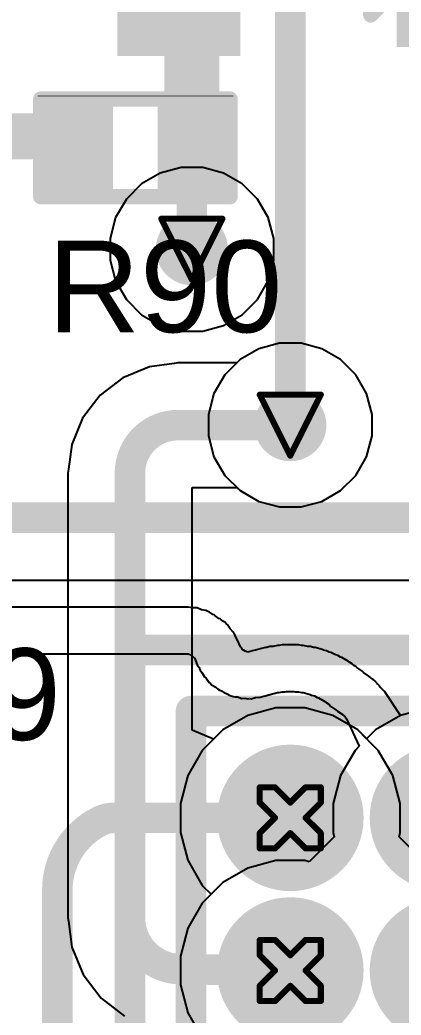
# Model space of a CAD drawing. Header units: inches. Extents: x 0 to 35.2, y -0.7 to 15.9.
# Drawn here: x 2.1834 to 2.3082, y 0.1866 to 0.5126 of the extents above; entities that cross this region are included whole.
import ezdxf

# ---------------------------------------------------------------- set-up
doc = ezdxf.new("R2010")
doc.units = ezdxf.units.IN
doc.header["$MEASUREMENT"] = 0
for name, color, linetype in [('Bottom Layer', 5, 'Continuous'), ('Bottom Solder', 6, 'Continuous'), ('Dimensions', 6, 'Continuous'), ('Drill Drawing', 1, 'Continuous'), ('GND1', 16, 'Continuous'), ('GND2', 76, 'Continuous'), ('Multi-Layer', 9, 'Continuous'), ('Pad Holes', 156, 'Continuous'), ('Top Layer', 1, 'Continuous'), ('Top Overlay', 2, 'Continuous'), ('Top Paste', 8, 'Continuous'), ('Top Solder', 216, 'Continuous'), ('Via Holes', 16, 'Continuous')]:
    doc.layers.add(name, color=color, linetype=linetype)
doc.styles.add('Arial', font='', dxfattribs={"height": 0.2})
doc.styles.get('Arial').set_extended_font_data('Arial')

# ---------------------------------------------------------------- blocks, each defined once
blk = doc.blocks.new('SFMC_104_X1_XX_D___570_1')
at = {"layer": 'Bottom Layer'}
h = blk.add_hatch(color=5, dxfattribs=at)
edge = h.paths.add_edge_path()
edge.add_arc((0.025, 0.025), 0.021, 0, 360)
h = blk.add_hatch(color=5, dxfattribs=at)
edge = h.paths.add_edge_path()
edge.add_arc((0.075, 0.025), 0.021, 0, 360)
h = blk.add_hatch(color=5, dxfattribs=at)
edge = h.paths.add_edge_path()
edge.add_arc((0.025, -0.025), 0.021, 0, 360)
h = blk.add_hatch(color=5, dxfattribs=at)
edge = h.paths.add_edge_path()
edge.add_arc((0.075, -0.025), 0.021, 0, 360)
at = {"layer": 'Bottom Solder'}
h = blk.add_hatch(color=6, dxfattribs=at)
edge = h.paths.add_edge_path()
edge.add_arc((0.025, 0.025), 0.024, 0, 360)
h = blk.add_hatch(color=6, dxfattribs=at)
edge = h.paths.add_edge_path()
edge.add_arc((0.075, 0.025), 0.024, 0, 360)
h = blk.add_hatch(color=6, dxfattribs=at)
edge = h.paths.add_edge_path()
edge.add_arc((0.025, -0.025), 0.024, 0, 360)
h = blk.add_hatch(color=6, dxfattribs=at)
edge = h.paths.add_edge_path()
edge.add_arc((0.075, -0.025), 0.024, 0, 360)
at = {"layer": 'GND1'}
h = blk.add_hatch(color=16, dxfattribs=at)
edge = h.paths.add_edge_path()
edge.add_arc((0.025, 0.025), 0.021, 0, 360)
h = blk.add_hatch(color=16, dxfattribs=at)
edge = h.paths.add_edge_path()
edge.add_arc((0.075, 0.025), 0.021, 0, 360)
h = blk.add_hatch(color=16, dxfattribs=at)
edge = h.paths.add_edge_path()
edge.add_arc((0.025, -0.025), 0.021, 0, 360)
h = blk.add_hatch(color=16, dxfattribs=at)
edge = h.paths.add_edge_path()
edge.add_arc((0.075, -0.025), 0.021, 0, 360)
at = {"layer": 'GND2'}
h = blk.add_hatch(color=76, dxfattribs=at)
edge = h.paths.add_edge_path()
edge.add_arc((0.025, 0.025), 0.021, 0, 360)
h = blk.add_hatch(color=76, dxfattribs=at)
edge = h.paths.add_edge_path()
edge.add_arc((0.075, 0.025), 0.021, 0, 360)
h = blk.add_hatch(color=76, dxfattribs=at)
edge = h.paths.add_edge_path()
edge.add_arc((0.025, -0.025), 0.021, 0, 360)
h = blk.add_hatch(color=76, dxfattribs=at)
edge = h.paths.add_edge_path()
edge.add_arc((0.075, -0.025), 0.021, 0, 360)
at = {"layer": 'Multi-Layer'}
h = blk.add_hatch(color=9, dxfattribs=at)
edge = h.paths.add_edge_path()
edge.add_arc((0.025, 0.025), 0.021, 0, 360)
h = blk.add_hatch(color=9, dxfattribs=at)
edge = h.paths.add_edge_path()
edge.add_arc((0.075, 0.025), 0.021, 0, 360)
h = blk.add_hatch(color=9, dxfattribs=at)
edge = h.paths.add_edge_path()
edge.add_arc((0.025, -0.025), 0.021, 0, 360)
h = blk.add_hatch(color=9, dxfattribs=at)
edge = h.paths.add_edge_path()
edge.add_arc((0.075, -0.025), 0.021, 0, 360)
at = {"layer": 'Pad Holes'}
h = blk.add_hatch(color=7, dxfattribs=at)
edge = h.paths.add_edge_path()
edge.add_arc((0.025, 0.025), 0.014, 0, 360)
h = blk.add_hatch(color=7, dxfattribs=at)
edge = h.paths.add_edge_path()
edge.add_arc((0.075, 0.025), 0.014, 0, 360)
h = blk.add_hatch(color=7, dxfattribs=at)
edge = h.paths.add_edge_path()
edge.add_arc((0.025, -0.025), 0.014, 0, 360)
h = blk.add_hatch(color=7, dxfattribs=at)
edge = h.paths.add_edge_path()
edge.add_arc((0.075, -0.025), 0.014, 0, 360)
at = {"layer": 'Top Layer'}
h = blk.add_hatch(color=1, dxfattribs=at)
edge = h.paths.add_edge_path()
edge.add_arc((0.025, 0.025), 0.021, 0, 360)
h = blk.add_hatch(color=1, dxfattribs=at)
edge = h.paths.add_edge_path()
edge.add_arc((0.075, 0.025), 0.021, 0, 360)
h = blk.add_hatch(color=1, dxfattribs=at)
edge = h.paths.add_edge_path()
edge.add_arc((0.025, -0.025), 0.021, 0, 360)
h = blk.add_hatch(color=1, dxfattribs=at)
edge = h.paths.add_edge_path()
edge.add_arc((0.075, -0.025), 0.021, 0, 360)
at = {"layer": 'Top Solder'}
h = blk.add_hatch(color=216, dxfattribs=at)
edge = h.paths.add_edge_path()
edge.add_arc((0.025, 0.025), 0.024, 0, 360)
h = blk.add_hatch(color=216, dxfattribs=at)
edge = h.paths.add_edge_path()
edge.add_arc((0.075, 0.025), 0.024, 0, 360)
h = blk.add_hatch(color=216, dxfattribs=at)
edge = h.paths.add_edge_path()
edge.add_arc((0.025, -0.025), 0.024, 0, 360)
h = blk.add_hatch(color=216, dxfattribs=at)
edge = h.paths.add_edge_path()
edge.add_arc((0.075, -0.025), 0.024, 0, 360)
at = {"layer": 'Dimensions'}
for points in [[(0.1075, 0.06, 0.01, 0.01, 0), (0.1075, -0.06, 0.01, 0.01, 0)], [(0.1075, -0.06, 0.01, 0.01, 0), (-0.1075, -0.06, 0.01, 0.01, 0)]]:
    blk.add_lwpolyline(points, format="xyseb", dxfattribs=at)
blk.add_lwpolyline([(0.105, -0.06, 0.005, 0.005, 1), (0.11, -0.06, 0.005, 0.005, 1)], format="xyseb", close=True, dxfattribs=at)
blk.add_lwpolyline([(0.105, -0.06, 0.005, 0.005, 1), (0.11, -0.06, 0.005, 0.005, 1)], format="xyseb", close=True, dxfattribs=at)
at = {"layer": 'Top Overlay'}
for points in [[(0.1275, 0.08, 0.01, 0.01, 0), (0.1275, -0.08, 0.01, 0.01, 0)], [(0.1275, -0.08, 0.01, 0.01, 0), (-0.1275, -0.08, 0.01, 0.01, 0)]]:
    blk.add_lwpolyline(points, format="xyseb", dxfattribs=at)
blk.add_lwpolyline([(0.125, -0.08, 0.005, 0.005, 1), (0.13, -0.08, 0.005, 0.005, 1)], format="xyseb", close=True, dxfattribs=at)
blk.add_lwpolyline([(0.125, -0.08, 0.005, 0.005, 1), (0.13, -0.08, 0.005, 0.005, 1)], format="xyseb", close=True, dxfattribs=at)
blk = doc.blocks.new('R___0402_35')
at = {"layer": 'Top Layer'}
for points in [[(-0.0275, -0.0125), (-0.0275, 0.0125), (-0.0095, 0.0125), (-0.0095, -0.0125)], [(0.0095, -0.0125), (0.0095, 0.0125), (0.0275, 0.0125), (0.0275, -0.0125)]]:
    blk.add_hatch(color=1, dxfattribs=at).paths.add_polyline_path(points)
at = {"layer": 'Top Paste'}
for points in [[(-0.0275, -0.0125), (-0.0275, 0.0125), (-0.0095, 0.0125), (-0.0095, -0.0125)], [(0.0095, -0.0125), (0.0095, 0.0125), (0.0275, 0.0125), (0.0275, -0.0125)]]:
    blk.add_hatch(color=8, dxfattribs=at).paths.add_polyline_path(points)
at = {"layer": 'Top Solder'}
for points in [[(-0.02967, -0.01467), (-0.02967, 0.01467), (-0.00733, 0.01467), (-0.00733, -0.01467)], [(0.00733, -0.01467), (0.00733, 0.01467), (0.02967, 0.01467), (0.02967, -0.01467)]]:
    blk.add_hatch(color=216, dxfattribs=at).paths.add_polyline_path(points)
at = {"layer": 'Top Overlay'}
for points in [[(0.031, 0.016, 0.005, 0.005, 0), (-0.031, 0.016, 0.005, 0.005, 0)], [(-0.031, 0.016, 0.005, 0.005, 0), (-0.031, -0.016, 0.005, 0.005, 0)], [(0.031, 0.016, 0.005, 0.005, 0), (0.031, -0.016, 0.005, 0.005, 0)], [(0.031, -0.016, 0.005, 0.005, 0), (-0.031, -0.016, 0.005, 0.005, 0)], [(0.032, -0.017, 0.000127, 0.000127, 0), (-0.032, -0.017, 0.000127, 0.000127, 0)]]:
    blk.add_lwpolyline(points, format="xyseb", dxfattribs=at)
for points in [[(-0.03225, 0.016, 0.0025, 0.0025, 1), (-0.02975, 0.016, 0.0025, 0.0025, 1)], [(-0.03225, 0.016, 0.0025, 0.0025, 1), (-0.02975, 0.016, 0.0025, 0.0025, 1)], [(0.02975, 0.016, 0.0025, 0.0025, 1), (0.03225, 0.016, 0.0025, 0.0025, 1)], [(0.02975, 0.016, 0.0025, 0.0025, 1), (0.03225, 0.016, 0.0025, 0.0025, 1)], [(-0.03225, -0.016, 0.0025, 0.0025, 1), (-0.02975, -0.016, 0.0025, 0.0025, 1)], [(-0.03225, -0.016, 0.0025, 0.0025, 1), (-0.02975, -0.016, 0.0025, 0.0025, 1)], [(0.02975, -0.016, 0.0025, 0.0025, 1), (0.03225, -0.016, 0.0025, 0.0025, 1)], [(0.02975, -0.016, 0.0025, 0.0025, 1), (0.03225, -0.016, 0.0025, 0.0025, 1)], [(-0.03203, -0.017, 0.0000635, 0.0000635, 1), (-0.03197, -0.017, 0.0000635, 0.0000635, 1)], [(0.03197, -0.017, 0.0000635, 0.0000635, 1), (0.03203, -0.017, 0.0000635, 0.0000635, 1)]]:
    blk.add_lwpolyline(points, format="xyseb", close=True, dxfattribs=at)
blk = doc.blocks.new('SOT_23_105')
at = {"layer": 'Top Solder'}
blk.add_hatch(color=216, dxfattribs=at).paths.add_polyline_path([(-0.05754, -0.01726), (-0.01726, -0.01726), (-0.01726, -0.06148), (-0.05754, -0.06148)])
at = {"layer": 'Top Overlay'}
for points in [[(-0.066, -0.051, 0.005, 0.005, 0), (-0.066, -0.041, 0.005, 0.005, 0)], [(-0.066, -0.051, 0.005, 0.005, 0), (-0.061, -0.046, 0.005, 0.005, 0)]]:
    blk.add_lwpolyline(points, format="xyseb", dxfattribs=at)
blk.add_lwpolyline([(-0.06725, -0.051, 0.0025, 0.0025, 1), (-0.06475, -0.051, 0.0025, 0.0025, 1)], format="xyseb", close=True, dxfattribs=at)
blk.add_lwpolyline([(-0.06725, -0.051, 0.0025, 0.0025, 1), (-0.06475, -0.051, 0.0025, 0.0025, 1)], format="xyseb", close=True, dxfattribs=at)
blk = doc.blocks.new('SOT_23_106')
at = {"layer": 'Top Layer'}
blk.add_hatch(color=1, dxfattribs=at).paths.add_polyline_path([(0.02126, -0.02126), (0.05354, -0.02126), (0.05354, -0.05748), (0.02126, -0.05748)])
at = {"layer": 'Top Paste'}
blk.add_hatch(color=8, dxfattribs=at).paths.add_polyline_path([(0.02126, -0.02126), (0.05354, -0.02126), (0.05354, -0.05748), (0.02126, -0.05748)])
at = {"layer": 'Top Solder'}
blk.add_hatch(color=216, dxfattribs=at).paths.add_polyline_path([(0.01726, -0.01726), (0.05754, -0.01726), (0.05754, -0.06148), (0.01726, -0.06148)])

msp = doc.modelspace()

# ---------------------------------------------------------------- hatches: boundary and pattern name
at = {"layer": 'Bottom Layer'}
h = msp.add_hatch(color=5, dxfattribs=at)
edge = h.paths.add_edge_path()
edge.add_arc((2.23975, 0.4375), 0.01181, 0, 360)
h = msp.add_hatch(color=5, dxfattribs=at)
edge = h.paths.add_edge_path()
edge.add_arc((2.27197, 0.37988), 0.01181, 0, 360)
at = {"layer": 'GND1'}
h = msp.add_hatch(color=16, dxfattribs=at)
edge = h.paths.add_edge_path()
edge.add_arc((2.23975, 0.4375), 0.01181, 0, 360)
h = msp.add_hatch(color=16, dxfattribs=at)
edge = h.paths.add_edge_path()
edge.add_arc((2.27197, 0.37988), 0.01181, 0, 360)
at = {"layer": 'GND2'}
h = msp.add_hatch(color=76, dxfattribs=at)
edge = h.paths.add_edge_path()
edge.add_arc((2.23975, 0.4375), 0.01181, 0, 360)
h = msp.add_hatch(color=76, dxfattribs=at)
edge = h.paths.add_edge_path()
edge.add_arc((2.27197, 0.37988), 0.01181, 0, 360)
at = {"layer": 'Top Layer'}
msp.add_hatch(color=1, dxfattribs=at).paths.add_polyline_path([(2.23075, 0.45821), (2.24875, 0.45821), (2.24875, 0.52287), (2.23075, 0.52287)])
h = msp.add_hatch(color=1, dxfattribs=at)
edge = h.paths.add_edge_path()
edge.add_arc((2.23975, 0.4375), 0.01181, 0, 360)
h = msp.add_hatch(color=1, dxfattribs=at)
edge = h.paths.add_edge_path()
edge.add_arc((2.27197, 0.37988), 0.01181, 0, 360)
at = {"layer": 'Via Holes'}
h = msp.add_hatch(color=7, dxfattribs=at)
edge = h.paths.add_edge_path()
edge.add_arc((2.23975, 0.4375), 0.00591, 0, 360)
h = msp.add_hatch(color=7, dxfattribs=at)
edge = h.paths.add_edge_path()
edge.add_arc((2.27197, 0.37988), 0.00591, 0, 360)

# ---------------------------------------------------------------- linework, layer by layer
at = {"layer": 'Bottom Layer'}
for p, q in [((2.23622, 0.46431), (2.2294, 0.46248)), ((2.24328, 0.46431), (2.23622, 0.46431)), ((2.2501, 0.46248), (2.24328, 0.46431)), ((2.2294, 0.46248), (2.22328, 0.45895)), ((2.25621, 0.45895), (2.2501, 0.46248)), ((2.22328, 0.45895), (2.21829, 0.45396)), ((2.2612, 0.45396), (2.25621, 0.45895)), ((2.21829, 0.45396), (2.21476, 0.44785)), ((2.26473, 0.44785), (2.2612, 0.45396)), ((2.21476, 0.44785), (2.21294, 0.44103)), ((2.26656, 0.44103), (2.26473, 0.44785)), ((2.21294, 0.44103), (2.21294, 0.43397)), ((2.26656, 0.43397), (2.26656, 0.44103)), ((2.21294, 0.43397), (2.21476, 0.42715)), ((2.26473, 0.42715), (2.26656, 0.43397)), ((2.21476, 0.42715), (2.21829, 0.42103)), ((2.2612, 0.42103), (2.26473, 0.42715)), ((2.21829, 0.42103), (2.22328, 0.41604)), ((2.25621, 0.41604), (2.2612, 0.42103)), ((2.22328, 0.41604), (2.2294, 0.41251)), ((2.2501, 0.41251), (2.25621, 0.41604)), ((2.2294, 0.41251), (2.23622, 0.41069)), ((2.24328, 0.41069), (2.2501, 0.41251)), ((2.23622, 0.41069), (2.24328, 0.41069)), ((2.26162, 0.40487), (2.25551, 0.40134)), ((2.26844, 0.40669), (2.26162, 0.40487)), ((2.2755, 0.40669), (2.26844, 0.40669)), ((2.28232, 0.40487), (2.2755, 0.40669)), ((2.28843, 0.40134), (2.28232, 0.40487)), ((2.25551, 0.40134), (2.25444, 0.40027)), ((2.29342, 0.39634), (2.28843, 0.40134)), ((2.22583, 0.39896), (2.21715, 0.39537)), ((2.2339, 0.40003), (2.22583, 0.39896)), ((2.23515, 0.40027), (2.2339, 0.40003)), ((2.25444, 0.40027), (2.23515, 0.40027)), ((2.21715, 0.39537), (2.2097, 0.38965)), ((2.29695, 0.39023), (2.29342, 0.39634)), ((2.2097, 0.38965), (2.20398, 0.3822)), ((2.29878, 0.38341), (2.29695, 0.39023)), ((2.20398, 0.3822), (2.20039, 0.37352)), ((2.29878, 0.37635), (2.29878, 0.38341)), ((2.29695, 0.36953), (2.29878, 0.37635)), ((2.20039, 0.37352), (2.19932, 0.36545)), ((2.29342, 0.36342), (2.29695, 0.36953)), ((2.19932, 0.36545), (2.19908, 0.3642)), ((2.19908, 0.3642), (2.19908, 0.21847)), ((2.28843, 0.35843), (2.29342, 0.36342)), ((2.23986, 0.27992), (2.23986, 0.35949)), ((2.23986, 0.35949), (2.25444, 0.35949)), ((2.25444, 0.35949), (2.25551, 0.35843)), ((2.25551, 0.35843), (2.26162, 0.3549)), ((2.28232, 0.3549), (2.28843, 0.35843)), ((2.26162, 0.3549), (2.26844, 0.35307)), ((2.26844, 0.35307), (2.2755, 0.35307)), ((2.2755, 0.35307), (2.28232, 0.3549)), ((2.26723, 0.28722), (2.25807, 0.28477)), ((2.27671, 0.28722), (2.26723, 0.28722)), ((2.28586, 0.28477), (2.27671, 0.28722)), ((2.31723, 0.28722), (2.30807, 0.28477)), ((2.25807, 0.28477), (2.24986, 0.28003)), ((2.29407, 0.28003), (2.28586, 0.28477)), ((2.30807, 0.28477), (2.29986, 0.28003)), ((2.24686, 0.27702), (2.23986, 0.27992)), ((2.24986, 0.28003), (2.24686, 0.27702)), ((2.29697, 0.27713), (2.29407, 0.28003)), ((2.29986, 0.28003), (2.29697, 0.27713)), ((2.19908, 0.21847), (2.1993, 0.21738)), ((2.1993, 0.21738), (2.20042, 0.20886)), ((2.20042, 0.20886), (2.20413, 0.1999)), ((2.20413, 0.1999), (2.21003, 0.1922)), ((2.21003, 0.1922), (2.21773, 0.1863))]:
    msp.add_line(p, q, dxfattribs=at)
for points in [[(2.21947, 0.3642, 0.01, 0.01, -0.414214), (2.23515, 0.37988, 0.01, 0.01, 0)], [(2.23515, 0.37988, 0.01, 0.01, 0), (2.27197, 0.37988, 0.01, 0.01, 0)], [(2.21947, 0.21847, 0.01, 0.01, 0), (2.21947, 0.3642, 0.01, 0.01, 0)], [(2.23592, 0.20164, 0.01, 0.01, -0.40752), (2.21947, 0.21847, 0.01, 0.01, 0)], [(2.23592, 0.20164, 0.01, 0.01, 0), (2.23637, 0.20163, 0.01, 0.01, 0)], [(2.23637, 0.20163, 0.01, 0.01, 0), (2.27195, 0.20122, 0.01, 0.01, 0)], [(2.27196, 0.20122, 0.01, 0.01, -0.000363), (2.27195, 0.20122, 0.01, 0.01, 0)], [(2.27196, 0.20122, 0.01, 0.01, 0), (2.27197, 0.20122, 0.01, 0.01, 0)]]:
    msp.add_lwpolyline(points, format="xyseb", dxfattribs=at)
for points in [[(2.23265, 0.37988, 0.005, 0.005, 1), (2.23765, 0.37988, 0.005, 0.005, 1)], [(2.23265, 0.37988, 0.005, 0.005, 1), (2.23765, 0.37988, 0.005, 0.005, 1)], [(2.26947, 0.37988, 0.005, 0.005, 1), (2.27447, 0.37988, 0.005, 0.005, 1)], [(2.21697, 0.3642, 0.005, 0.005, 1), (2.22197, 0.3642, 0.005, 0.005, 1)], [(2.21697, 0.3642, 0.005, 0.005, 1), (2.22197, 0.3642, 0.005, 0.005, 1)], [(2.21697, 0.21847, 0.005, 0.005, 1), (2.22197, 0.21847, 0.005, 0.005, 1)], [(2.21697, 0.21847, 0.005, 0.005, 1), (2.22197, 0.21847, 0.005, 0.005, 1)], [(2.23342, 0.20164, 0.005, 0.005, 1), (2.23842, 0.20164, 0.005, 0.005, 1)], [(2.23342, 0.20164, 0.005, 0.005, 1), (2.23842, 0.20164, 0.005, 0.005, 1)], [(2.23387, 0.20163, 0.005, 0.005, 1), (2.23887, 0.20163, 0.005, 0.005, 1)], [(2.23387, 0.20163, 0.005, 0.005, 1), (2.23887, 0.20163, 0.005, 0.005, 1)], [(2.26945, 0.20122, 0.005, 0.005, 1), (2.27445, 0.20122, 0.005, 0.005, 1)], [(2.26945, 0.20122, 0.005, 0.005, 1), (2.27445, 0.20122, 0.005, 0.005, 1)], [(2.26946, 0.20122, 0.005, 0.005, 1), (2.27446, 0.20122, 0.005, 0.005, 1)], [(2.26946, 0.20122, 0.005, 0.005, 1), (2.27446, 0.20122, 0.005, 0.005, 1)], [(2.26947, 0.20122, 0.005, 0.005, 1), (2.27447, 0.20122, 0.005, 0.005, 1)]]:
    msp.add_lwpolyline(points, format="xyseb", close=True, dxfattribs=at)
at = {"layer": 'Drill Drawing'}
for points in [[(2.22975, 0.4475, 0.002, 0.002, 0), (2.24975, 0.4475, 0.002, 0.002, 0)], [(2.22975, 0.4475, 0.002, 0.002, 0), (2.23975, 0.4275, 0.002, 0.002, 0)], [(2.23975, 0.4275, 0.002, 0.002, 0), (2.24975, 0.4475, 0.002, 0.002, 0)], [(2.26197, 0.38988, 0.002, 0.002, 0), (2.28197, 0.38988, 0.002, 0.002, 0)], [(2.26197, 0.38988, 0.002, 0.002, 0), (2.27197, 0.36988, 0.002, 0.002, 0)], [(2.27197, 0.36988, 0.002, 0.002, 0), (2.28197, 0.38988, 0.002, 0.002, 0)], [(2.26197, 0.25622, 0.002, 0.002, 0), (2.26197, 0.26122, 0.002, 0.002, 0)], [(2.26197, 0.26122, 0.002, 0.002, 0), (2.26697, 0.26122, 0.002, 0.002, 0)], [(2.26697, 0.26122, 0.002, 0.002, 0), (2.27197, 0.25622, 0.002, 0.002, 0)], [(2.27197, 0.25622, 0.002, 0.002, 0), (2.27697, 0.26122, 0.002, 0.002, 0)], [(2.27697, 0.26122, 0.002, 0.002, 0), (2.28197, 0.26122, 0.002, 0.002, 0)], [(2.28197, 0.25622, 0.002, 0.002, 0), (2.28197, 0.26122, 0.002, 0.002, 0)], [(2.26197, 0.25622, 0.002, 0.002, 0), (2.26697, 0.25122, 0.002, 0.002, 0)], [(2.27697, 0.25122, 0.002, 0.002, 0), (2.28197, 0.25622, 0.002, 0.002, 0)], [(2.26197, 0.24622, 0.002, 0.002, 0), (2.26697, 0.25122, 0.002, 0.002, 0)], [(2.27697, 0.25122, 0.002, 0.002, 0), (2.28197, 0.24622, 0.002, 0.002, 0)], [(2.26197, 0.24122, 0.002, 0.002, 0), (2.26197, 0.24622, 0.002, 0.002, 0)], [(2.26697, 0.24122, 0.002, 0.002, 0), (2.27197, 0.24622, 0.002, 0.002, 0)], [(2.27197, 0.24622, 0.002, 0.002, 0), (2.27697, 0.24122, 0.002, 0.002, 0)], [(2.28197, 0.24122, 0.002, 0.002, 0), (2.28197, 0.24622, 0.002, 0.002, 0)], [(2.26197, 0.24122, 0.002, 0.002, 0), (2.26697, 0.24122, 0.002, 0.002, 0)], [(2.27697, 0.24122, 0.002, 0.002, 0), (2.28197, 0.24122, 0.002, 0.002, 0)], [(2.26197, 0.20622, 0.002, 0.002, 0), (2.26197, 0.21122, 0.002, 0.002, 0)], [(2.26197, 0.21122, 0.002, 0.002, 0), (2.26697, 0.21122, 0.002, 0.002, 0)], [(2.26697, 0.21122, 0.002, 0.002, 0), (2.27197, 0.20622, 0.002, 0.002, 0)], [(2.27197, 0.20622, 0.002, 0.002, 0), (2.27697, 0.21122, 0.002, 0.002, 0)], [(2.27697, 0.21122, 0.002, 0.002, 0), (2.28197, 0.21122, 0.002, 0.002, 0)], [(2.28197, 0.20622, 0.002, 0.002, 0), (2.28197, 0.21122, 0.002, 0.002, 0)], [(2.26197, 0.20622, 0.002, 0.002, 0), (2.26697, 0.20122, 0.002, 0.002, 0)], [(2.27697, 0.20122, 0.002, 0.002, 0), (2.28197, 0.20622, 0.002, 0.002, 0)], [(2.26197, 0.19622, 0.002, 0.002, 0), (2.26697, 0.20122, 0.002, 0.002, 0)], [(2.27697, 0.20122, 0.002, 0.002, 0), (2.28197, 0.19622, 0.002, 0.002, 0)], [(2.26197, 0.19122, 0.002, 0.002, 0), (2.26197, 0.19622, 0.002, 0.002, 0)], [(2.26697, 0.19122, 0.002, 0.002, 0), (2.27197, 0.19622, 0.002, 0.002, 0)], [(2.27197, 0.19622, 0.002, 0.002, 0), (2.27697, 0.19122, 0.002, 0.002, 0)], [(2.28197, 0.19122, 0.002, 0.002, 0), (2.28197, 0.19622, 0.002, 0.002, 0)], [(2.26197, 0.19122, 0.002, 0.002, 0), (2.26697, 0.19122, 0.002, 0.002, 0)], [(2.27697, 0.19122, 0.002, 0.002, 0), (2.28197, 0.19122, 0.002, 0.002, 0)]]:
    msp.add_lwpolyline(points, format="xyseb", dxfattribs=at)
for points in [[(2.22925, 0.4475, 0.001, 0.001, 1), (2.23025, 0.4475, 0.001, 0.001, 1)], [(2.22925, 0.4475, 0.001, 0.001, 1), (2.23025, 0.4475, 0.001, 0.001, 1)], [(2.24925, 0.4475, 0.001, 0.001, 1), (2.25025, 0.4475, 0.001, 0.001, 1)], [(2.24925, 0.4475, 0.001, 0.001, 1), (2.25025, 0.4475, 0.001, 0.001, 1)], [(2.23925, 0.4275, 0.001, 0.001, 1), (2.24025, 0.4275, 0.001, 0.001, 1)], [(2.23925, 0.4275, 0.001, 0.001, 1), (2.24025, 0.4275, 0.001, 0.001, 1)], [(2.26147, 0.38988, 0.001, 0.001, 1), (2.26247, 0.38988, 0.001, 0.001, 1)], [(2.26147, 0.38988, 0.001, 0.001, 1), (2.26247, 0.38988, 0.001, 0.001, 1)], [(2.28147, 0.38988, 0.001, 0.001, 1), (2.28247, 0.38988, 0.001, 0.001, 1)], [(2.28147, 0.38988, 0.001, 0.001, 1), (2.28247, 0.38988, 0.001, 0.001, 1)], [(2.27147, 0.36988, 0.001, 0.001, 1), (2.27247, 0.36988, 0.001, 0.001, 1)], [(2.27147, 0.36988, 0.001, 0.001, 1), (2.27247, 0.36988, 0.001, 0.001, 1)], [(2.26147, 0.26122, 0.001, 0.001, 1), (2.26247, 0.26122, 0.001, 0.001, 1)], [(2.26147, 0.26122, 0.001, 0.001, 1), (2.26247, 0.26122, 0.001, 0.001, 1)], [(2.26647, 0.26122, 0.001, 0.001, 1), (2.26747, 0.26122, 0.001, 0.001, 1)], [(2.26647, 0.26122, 0.001, 0.001, 1), (2.26747, 0.26122, 0.001, 0.001, 1)], [(2.27647, 0.26122, 0.001, 0.001, 1), (2.27747, 0.26122, 0.001, 0.001, 1)], [(2.27647, 0.26122, 0.001, 0.001, 1), (2.27747, 0.26122, 0.001, 0.001, 1)], [(2.28147, 0.26122, 0.001, 0.001, 1), (2.28247, 0.26122, 0.001, 0.001, 1)], [(2.28147, 0.26122, 0.001, 0.001, 1), (2.28247, 0.26122, 0.001, 0.001, 1)], [(2.26147, 0.25622, 0.001, 0.001, 1), (2.26247, 0.25622, 0.001, 0.001, 1)], [(2.26147, 0.25622, 0.001, 0.001, 1), (2.26247, 0.25622, 0.001, 0.001, 1)], [(2.27147, 0.25622, 0.001, 0.001, 1), (2.27247, 0.25622, 0.001, 0.001, 1)], [(2.27147, 0.25622, 0.001, 0.001, 1), (2.27247, 0.25622, 0.001, 0.001, 1)], [(2.28147, 0.25622, 0.001, 0.001, 1), (2.28247, 0.25622, 0.001, 0.001, 1)], [(2.28147, 0.25622, 0.001, 0.001, 1), (2.28247, 0.25622, 0.001, 0.001, 1)], [(2.26647, 0.25122, 0.001, 0.001, 1), (2.26747, 0.25122, 0.001, 0.001, 1)], [(2.26647, 0.25122, 0.001, 0.001, 1), (2.26747, 0.25122, 0.001, 0.001, 1)], [(2.27647, 0.25122, 0.001, 0.001, 1), (2.27747, 0.25122, 0.001, 0.001, 1)], [(2.27647, 0.25122, 0.001, 0.001, 1), (2.27747, 0.25122, 0.001, 0.001, 1)], [(2.26147, 0.24622, 0.001, 0.001, 1), (2.26247, 0.24622, 0.001, 0.001, 1)], [(2.26147, 0.24622, 0.001, 0.001, 1), (2.26247, 0.24622, 0.001, 0.001, 1)], [(2.27147, 0.24622, 0.001, 0.001, 1), (2.27247, 0.24622, 0.001, 0.001, 1)], [(2.27147, 0.24622, 0.001, 0.001, 1), (2.27247, 0.24622, 0.001, 0.001, 1)], [(2.28147, 0.24622, 0.001, 0.001, 1), (2.28247, 0.24622, 0.001, 0.001, 1)], [(2.28147, 0.24622, 0.001, 0.001, 1), (2.28247, 0.24622, 0.001, 0.001, 1)], [(2.26147, 0.24122, 0.001, 0.001, 1), (2.26247, 0.24122, 0.001, 0.001, 1)], [(2.26147, 0.24122, 0.001, 0.001, 1), (2.26247, 0.24122, 0.001, 0.001, 1)], [(2.26647, 0.24122, 0.001, 0.001, 1), (2.26747, 0.24122, 0.001, 0.001, 1)], [(2.26647, 0.24122, 0.001, 0.001, 1), (2.26747, 0.24122, 0.001, 0.001, 1)], [(2.27647, 0.24122, 0.001, 0.001, 1), (2.27747, 0.24122, 0.001, 0.001, 1)], [(2.27647, 0.24122, 0.001, 0.001, 1), (2.27747, 0.24122, 0.001, 0.001, 1)], [(2.28147, 0.24122, 0.001, 0.001, 1), (2.28247, 0.24122, 0.001, 0.001, 1)], [(2.28147, 0.24122, 0.001, 0.001, 1), (2.28247, 0.24122, 0.001, 0.001, 1)], [(2.26147, 0.21122, 0.001, 0.001, 1), (2.26247, 0.21122, 0.001, 0.001, 1)], [(2.26147, 0.21122, 0.001, 0.001, 1), (2.26247, 0.21122, 0.001, 0.001, 1)], [(2.26647, 0.21122, 0.001, 0.001, 1), (2.26747, 0.21122, 0.001, 0.001, 1)], [(2.26647, 0.21122, 0.001, 0.001, 1), (2.26747, 0.21122, 0.001, 0.001, 1)], [(2.27647, 0.21122, 0.001, 0.001, 1), (2.27747, 0.21122, 0.001, 0.001, 1)], [(2.27647, 0.21122, 0.001, 0.001, 1), (2.27747, 0.21122, 0.001, 0.001, 1)], [(2.28147, 0.21122, 0.001, 0.001, 1), (2.28247, 0.21122, 0.001, 0.001, 1)], [(2.28147, 0.21122, 0.001, 0.001, 1), (2.28247, 0.21122, 0.001, 0.001, 1)], [(2.26147, 0.20622, 0.001, 0.001, 1), (2.26247, 0.20622, 0.001, 0.001, 1)], [(2.26147, 0.20622, 0.001, 0.001, 1), (2.26247, 0.20622, 0.001, 0.001, 1)], [(2.27147, 0.20622, 0.001, 0.001, 1), (2.27247, 0.20622, 0.001, 0.001, 1)], [(2.27147, 0.20622, 0.001, 0.001, 1), (2.27247, 0.20622, 0.001, 0.001, 1)], [(2.28147, 0.20622, 0.001, 0.001, 1), (2.28247, 0.20622, 0.001, 0.001, 1)], [(2.28147, 0.20622, 0.001, 0.001, 1), (2.28247, 0.20622, 0.001, 0.001, 1)], [(2.26647, 0.20122, 0.001, 0.001, 1), (2.26747, 0.20122, 0.001, 0.001, 1)], [(2.26647, 0.20122, 0.001, 0.001, 1), (2.26747, 0.20122, 0.001, 0.001, 1)], [(2.27647, 0.20122, 0.001, 0.001, 1), (2.27747, 0.20122, 0.001, 0.001, 1)], [(2.27647, 0.20122, 0.001, 0.001, 1), (2.27747, 0.20122, 0.001, 0.001, 1)], [(2.26147, 0.19622, 0.001, 0.001, 1), (2.26247, 0.19622, 0.001, 0.001, 1)], [(2.26147, 0.19622, 0.001, 0.001, 1), (2.26247, 0.19622, 0.001, 0.001, 1)], [(2.27147, 0.19622, 0.001, 0.001, 1), (2.27247, 0.19622, 0.001, 0.001, 1)], [(2.27147, 0.19622, 0.001, 0.001, 1), (2.27247, 0.19622, 0.001, 0.001, 1)], [(2.28147, 0.19622, 0.001, 0.001, 1), (2.28247, 0.19622, 0.001, 0.001, 1)], [(2.28147, 0.19622, 0.001, 0.001, 1), (2.28247, 0.19622, 0.001, 0.001, 1)], [(2.26147, 0.19122, 0.001, 0.001, 1), (2.26247, 0.19122, 0.001, 0.001, 1)], [(2.26147, 0.19122, 0.001, 0.001, 1), (2.26247, 0.19122, 0.001, 0.001, 1)], [(2.26647, 0.19122, 0.001, 0.001, 1), (2.26747, 0.19122, 0.001, 0.001, 1)], [(2.26647, 0.19122, 0.001, 0.001, 1), (2.26747, 0.19122, 0.001, 0.001, 1)], [(2.27647, 0.19122, 0.001, 0.001, 1), (2.27747, 0.19122, 0.001, 0.001, 1)], [(2.27647, 0.19122, 0.001, 0.001, 1), (2.27747, 0.19122, 0.001, 0.001, 1)], [(2.28147, 0.19122, 0.001, 0.001, 1), (2.28247, 0.19122, 0.001, 0.001, 1)], [(2.28147, 0.19122, 0.001, 0.001, 1), (2.28247, 0.19122, 0.001, 0.001, 1)]]:
    msp.add_lwpolyline(points, format="xyseb", close=True, dxfattribs=at)
at = {"layer": 'GND1'}
for p, q in [((2.26162, 0.40487), (2.25551, 0.40134)), ((2.26844, 0.40669), (2.26162, 0.40487)), ((2.2755, 0.40669), (2.26844, 0.40669)), ((2.28232, 0.40487), (2.2755, 0.40669)), ((2.28843, 0.40134), (2.28232, 0.40487)), ((2.25551, 0.40134), (2.25051, 0.39634)), ((2.29342, 0.39634), (2.28843, 0.40134)), ((2.25051, 0.39634), (2.24698, 0.39023)), ((2.29695, 0.39023), (2.29342, 0.39634)), ((2.24698, 0.39023), (2.24516, 0.38341)), ((2.29878, 0.38341), (2.29695, 0.39023)), ((2.24516, 0.38341), (2.24516, 0.37635)), ((2.29878, 0.37635), (2.29878, 0.38341)), ((2.24516, 0.37635), (2.24698, 0.36953)), ((2.29695, 0.36953), (2.29878, 0.37635)), ((2.24698, 0.36953), (2.25051, 0.36342)), ((2.29342, 0.36342), (2.29695, 0.36953)), ((2.25051, 0.36342), (2.25551, 0.35843)), ((2.28843, 0.35843), (2.29342, 0.36342)), ((2.25551, 0.35843), (2.26162, 0.3549)), ((2.28232, 0.3549), (2.28843, 0.35843)), ((2.26162, 0.3549), (2.26844, 0.35307)), ((2.26844, 0.35307), (2.2755, 0.35307)), ((2.2755, 0.35307), (2.28232, 0.3549)), ((2.26723, 0.28722), (2.25807, 0.28477)), ((2.27671, 0.28722), (2.26723, 0.28722)), ((2.28586, 0.28477), (2.27671, 0.28722)), ((2.25807, 0.28477), (2.24986, 0.28003)), ((2.29407, 0.28003), (2.28586, 0.28477)), ((2.24986, 0.28003), (2.24316, 0.27332)), ((2.30078, 0.27332), (2.29407, 0.28003)), ((2.24316, 0.27332), (2.23842, 0.26512)), ((2.30552, 0.26512), (2.30078, 0.27332)), ((2.23842, 0.26512), (2.23597, 0.25596)), ((2.30797, 0.25596), (2.30552, 0.26512)), ((2.23597, 0.25596), (2.23597, 0.24648)), ((2.30797, 0.24648), (2.30797, 0.25596)), ((2.23597, 0.24648), (2.23842, 0.23732)), ((2.30757, 0.24498), (2.30797, 0.24648)), ((2.31573, 0.23682), (2.30757, 0.24498)), ((2.23842, 0.23732), (2.24316, 0.22912)), ((2.24316, 0.22912), (2.24606, 0.22622)), ((2.24606, 0.22622), (2.24316, 0.22332)), ((2.24316, 0.22332), (2.23842, 0.21512)), ((2.23842, 0.21512), (2.23597, 0.20596)), ((2.23597, 0.20596), (2.23597, 0.19648)), ((2.23597, 0.19648), (2.23842, 0.18732)), ((2.23842, 0.18732), (2.24316, 0.17912))]:
    msp.add_line(p, q, dxfattribs=at)
at = {"layer": 'GND2'}
for p, q in [((2.23622, 0.46431), (2.2294, 0.46248)), ((2.24328, 0.46431), (2.23622, 0.46431)), ((2.2501, 0.46248), (2.24328, 0.46431)), ((2.2294, 0.46248), (2.22328, 0.45895)), ((2.25621, 0.45895), (2.2501, 0.46248)), ((2.22328, 0.45895), (2.21829, 0.45396)), ((2.2612, 0.45396), (2.25621, 0.45895)), ((2.21829, 0.45396), (2.21476, 0.44785)), ((2.26473, 0.44785), (2.2612, 0.45396)), ((2.21476, 0.44785), (2.21294, 0.44103)), ((2.26656, 0.44103), (2.26473, 0.44785)), ((2.21294, 0.44103), (2.21294, 0.43397)), ((2.26656, 0.43397), (2.26656, 0.44103)), ((2.21294, 0.43397), (2.21476, 0.42715)), ((2.26473, 0.42715), (2.26656, 0.43397)), ((2.21476, 0.42715), (2.21829, 0.42103)), ((2.2612, 0.42103), (2.26473, 0.42715)), ((2.21829, 0.42103), (2.22328, 0.41604)), ((2.25621, 0.41604), (2.2612, 0.42103)), ((2.22328, 0.41604), (2.2294, 0.41251)), ((2.2501, 0.41251), (2.25621, 0.41604)), ((2.2294, 0.41251), (2.23622, 0.41069)), ((2.24328, 0.41069), (2.2501, 0.41251)), ((2.23622, 0.41069), (2.24328, 0.41069)), ((2.26162, 0.40487), (2.25551, 0.40134)), ((2.26844, 0.40669), (2.26162, 0.40487)), ((2.2755, 0.40669), (2.26844, 0.40669)), ((2.28232, 0.40487), (2.2755, 0.40669)), ((2.28843, 0.40134), (2.28232, 0.40487)), ((2.25551, 0.40134), (2.25051, 0.39634)), ((2.29342, 0.39634), (2.28843, 0.40134)), ((2.25051, 0.39634), (2.24698, 0.39023)), ((2.29695, 0.39023), (2.29342, 0.39634)), ((2.24698, 0.39023), (2.24516, 0.38341)), ((2.29878, 0.38341), (2.29695, 0.39023)), ((2.24516, 0.38341), (2.24516, 0.37635)), ((2.29878, 0.37635), (2.29878, 0.38341)), ((2.24516, 0.37635), (2.24698, 0.36953)), ((2.29695, 0.36953), (2.29878, 0.37635)), ((2.24698, 0.36953), (2.25051, 0.36342)), ((2.29342, 0.36342), (2.29695, 0.36953)), ((2.25051, 0.36342), (2.25551, 0.35843)), ((2.28843, 0.35843), (2.29342, 0.36342)), ((2.25551, 0.35843), (2.26162, 0.3549)), ((2.28232, 0.3549), (2.28843, 0.35843)), ((2.26162, 0.3549), (2.26844, 0.35307)), ((2.26844, 0.35307), (2.2755, 0.35307)), ((2.2755, 0.35307), (2.28232, 0.3549)), ((2.23851, 0.32029), (1.07744, 0.32029)), ((2.23999, 0.32), (2.23851, 0.32029)), ((2.2415, 0.32), (2.23999, 0.32)), ((2.24289, 0.31942), (2.2415, 0.32)), ((2.24436, 0.31913), (2.24289, 0.31942)), ((2.24449, 0.31905), (2.24436, 0.31913)), ((2.24553, 0.31862), (2.24449, 0.31905)), ((2.24666, 0.31786), (2.24553, 0.31862)), ((2.24701, 0.31772), (2.24666, 0.31786)), ((2.24713, 0.31763), (2.24701, 0.31772)), ((2.2474, 0.31736), (2.24713, 0.31763)), ((2.24861, 0.31656), (2.2474, 0.31736)), ((2.24896, 0.31641), (2.24861, 0.31656)), ((2.24909, 0.31633), (2.24896, 0.31641)), ((2.24936, 0.31606), (2.24909, 0.31633)), ((2.2497, 0.3159), (2.24936, 0.31606)), ((2.24986, 0.31572), (2.2497, 0.3159)), ((2.25049, 0.3153), (2.24986, 0.31572)), ((2.25128, 0.31451), (2.25049, 0.3153)), ((2.25141, 0.31442), (2.25128, 0.31451)), ((2.25128, 0.31451), (2.25128, 0.31451)), ((2.25224, 0.31317), (2.25141, 0.31442)), ((2.25331, 0.31211), (2.25224, 0.31317)), ((2.25345, 0.31176), (2.25331, 0.31211)), ((2.25371, 0.31148), (2.25345, 0.31176)), ((2.25409, 0.31041), (2.25371, 0.31148)), ((2.25371, 0.31148), (2.25371, 0.31148)), ((2.25472, 0.30946), (2.25409, 0.31041)), ((2.25564, 0.30726), (2.25472, 0.30946)), ((2.25564, 0.30725), (2.25564, 0.30726)), ((2.25601, 0.30677), (2.25564, 0.30725)), ((2.25616, 0.30646), (2.25601, 0.30677)), ((2.25624, 0.30639), (2.25616, 0.30646)), ((2.26385, 0.30704), (2.25958, 0.3059)), ((2.26434, 0.30707), (2.26385, 0.30704)), ((2.26531, 0.30733), (2.26434, 0.30707)), ((2.26633, 0.3074), (2.26531, 0.30733)), ((2.26681, 0.30753), (2.26633, 0.3074)), ((2.2673, 0.30756), (2.26681, 0.30753)), ((2.26778, 0.30766), (2.2673, 0.30756)), ((2.26828, 0.30766), (2.26778, 0.30766)), ((2.26927, 0.30786), (2.26828, 0.30766)), ((2.27028, 0.30786), (2.26927, 0.30786)), ((2.27077, 0.30795), (2.27028, 0.30786)), ((2.27317, 0.30795), (2.27077, 0.30795)), ((2.27366, 0.30786), (2.27317, 0.30795)), ((2.27466, 0.30786), (2.27366, 0.30786)), ((2.27566, 0.30766), (2.27466, 0.30786)), ((2.27615, 0.30766), (2.27566, 0.30766)), ((2.27664, 0.30756), (2.27615, 0.30766)), ((2.27713, 0.30753), (2.27664, 0.30756)), ((2.27761, 0.3074), (2.27713, 0.30753)), ((2.27862, 0.30733), (2.27761, 0.3074)), ((2.2796, 0.30707), (2.27862, 0.30733)), ((2.28009, 0.30704), (2.2796, 0.30707)), ((2.28241, 0.30642), (2.28009, 0.30704)), ((1.06106, 0.305), (2.237, 0.305)), ((2.237, 0.305), (2.23851, 0.305)), ((2.23851, 0.305), (2.23864, 0.30492)), ((2.23864, 0.30492), (2.23967, 0.30449)), ((2.23967, 0.30449), (2.24047, 0.30369)), ((2.24047, 0.30369), (2.24059, 0.30361)), ((2.24059, 0.30361), (2.24059, 0.30361)), ((2.24059, 0.30361), (2.24151, 0.3014)), ((2.25632, 0.30631), (2.25624, 0.30639)), ((2.25664, 0.30618), (2.25632, 0.30631)), ((2.25715, 0.30584), (2.25664, 0.30618)), ((2.25812, 0.30551), (2.25715, 0.30584)), ((2.25715, 0.30584), (2.25715, 0.30584)), ((2.25715, 0.30584), (2.25715, 0.30584)), ((2.25958, 0.3059), (2.25812, 0.30551)), ((2.25958, 0.3059), (2.25958, 0.3059)), ((2.28286, 0.3062), (2.28241, 0.30642)), ((2.28383, 0.30594), (2.28286, 0.3062)), ((2.28474, 0.30549), (2.28383, 0.30594)), ((2.28522, 0.30536), (2.28474, 0.30549)), ((2.28566, 0.30514), (2.28522, 0.30536)), ((2.28613, 0.30499), (2.28566, 0.30514)), ((2.28566, 0.30514), (2.28566, 0.30514)), ((2.28656, 0.30474), (2.28613, 0.30499)), ((2.28752, 0.30441), (2.28656, 0.30474)), ((2.28839, 0.30391), (2.28752, 0.30441)), ((2.28886, 0.30375), (2.28839, 0.30391)), ((2.29094, 0.30255), (2.28886, 0.30375)), ((2.24151, 0.3014), (2.24207, 0.30056)), ((2.24207, 0.30056), (2.24208, 0.3005)), ((2.24208, 0.3005), (2.24221, 0.30032)), ((2.24221, 0.30032), (2.24229, 0.30001)), ((2.24229, 0.30001), (2.2425, 0.29959)), ((2.29131, 0.30222), (2.29094, 0.30255)), ((2.29219, 0.30172), (2.29131, 0.30222)), ((2.29295, 0.30105), (2.29219, 0.30172)), ((2.29338, 0.3008), (2.29295, 0.30105)), ((2.29375, 0.30047), (2.29338, 0.3008)), ((2.29541, 0.29936), (2.29375, 0.30047)), ((2.29375, 0.30047), (2.29375, 0.30047)), ((2.29375, 0.30047), (2.29375, 0.30047)), ((2.2425, 0.29959), (2.24304, 0.29888)), ((2.24304, 0.29888), (2.2435, 0.29794)), ((2.2435, 0.29794), (2.24387, 0.29746)), ((2.24387, 0.29746), (2.24446, 0.29695)), ((2.24446, 0.29695), (2.2454, 0.29554)), ((2.2959, 0.29887), (2.29541, 0.29936)), ((2.29773, 0.29766), (2.2959, 0.29887)), ((2.29834, 0.29705), (2.29773, 0.29766)), ((2.29846, 0.29699), (2.29834, 0.29705)), ((2.29864, 0.29682), (2.29846, 0.29699)), ((2.29908, 0.29658), (2.29864, 0.29682)), ((2.2454, 0.29554), (2.24582, 0.29526)), ((2.24582, 0.29526), (2.24613, 0.29486)), ((2.24613, 0.29486), (2.2476, 0.29401)), ((2.2476, 0.29401), (2.24815, 0.29346)), ((2.24815, 0.29346), (2.24865, 0.29312)), ((2.29966, 0.2961), (2.29908, 0.29658)), ((2.30047, 0.29512), (2.29966, 0.2961)), ((2.30066, 0.29496), (2.30047, 0.29512)), ((2.3007, 0.29494), (2.30066, 0.29496)), ((2.30072, 0.29492), (2.3007, 0.29494)), ((2.30105, 0.29464), (2.30072, 0.29492)), ((2.3012, 0.29446), (2.30105, 0.29464)), ((2.30144, 0.29402), (2.3012, 0.29446)), ((2.30268, 0.29277), (2.30144, 0.29402)), ((2.24865, 0.29312), (2.24961, 0.29273)), ((2.24961, 0.29273), (2.25036, 0.29223)), ((2.25036, 0.29223), (2.25079, 0.29205)), ((2.25079, 0.29205), (2.2511, 0.29198)), ((2.2511, 0.29198), (2.2513, 0.29187)), ((2.2513, 0.29187), (2.25135, 0.29187)), ((2.25135, 0.29187), (2.25223, 0.29136)), ((2.25223, 0.29136), (2.25321, 0.29103)), ((2.25321, 0.29103), (2.25395, 0.29093)), ((2.25395, 0.29093), (2.25416, 0.29084)), ((2.25416, 0.29084), (2.25462, 0.29084)), ((2.25462, 0.29084), (2.2547, 0.29083)), ((2.2547, 0.29083), (2.25613, 0.29035)), ((2.25613, 0.29035), (2.25713, 0.29041)), ((2.25713, 0.29041), (2.25812, 0.29021)), ((2.25812, 0.29021), (2.25862, 0.29031)), ((2.25812, 0.29021), (2.25812, 0.29021)), ((2.25862, 0.29031), (2.25912, 0.29025)), ((2.25912, 0.29025), (2.26058, 0.29064)), ((2.26058, 0.29064), (2.26208, 0.29074)), ((2.26208, 0.29074), (2.2678, 0.29227)), ((2.2678, 0.29227), (2.2683, 0.2923)), ((2.2683, 0.2923), (2.26927, 0.29256)), ((2.26927, 0.29256), (2.27028, 0.29256)), ((2.27028, 0.29256), (2.27077, 0.29266)), ((2.27077, 0.29266), (2.27317, 0.29266)), ((2.27317, 0.29266), (2.27366, 0.29256)), ((2.27366, 0.29256), (2.27466, 0.29256)), ((2.27466, 0.29256), (2.27564, 0.2923)), ((2.27564, 0.2923), (2.27613, 0.29227)), ((2.27613, 0.29227), (2.27845, 0.29165)), ((2.27845, 0.29165), (2.2789, 0.29143)), ((2.2789, 0.29143), (2.27987, 0.29117)), ((2.27987, 0.29117), (2.28075, 0.29066)), ((2.28075, 0.29066), (2.28121, 0.2905)), ((2.28121, 0.2905), (2.2833, 0.2893)), ((2.3031, 0.29215), (2.30268, 0.29277)), ((2.30807, 0.28477), (2.3031, 0.29215)), ((2.2833, 0.2893), (2.28367, 0.28897)), ((2.28367, 0.28897), (2.28454, 0.28847)), ((2.28454, 0.28847), (2.28525, 0.28776)), ((2.28525, 0.28776), (2.28692, 0.28665)), ((2.31723, 0.28722), (2.30807, 0.28477)), ((2.28692, 0.28665), (2.28741, 0.28616)), ((2.28741, 0.28616), (2.28923, 0.28494)), ((2.28923, 0.28494), (2.28938, 0.28476)), ((2.28938, 0.28476), (2.28996, 0.28428)), ((2.28996, 0.28428), (2.29038, 0.28365)), ((2.29038, 0.28365), (2.29456, 0.27472)), ((2.29456, 0.27472), (2.29316, 0.27332)), ((2.29316, 0.27332), (2.28842, 0.26512)), ((2.28842, 0.26512), (2.28597, 0.25596)), ((2.28597, 0.25596), (2.28597, 0.24648)), ((2.28637, 0.24498), (2.2782, 0.23682)), ((2.28597, 0.24648), (2.28637, 0.24498)), ((2.25807, 0.23477), (2.24986, 0.23003)), ((2.26723, 0.23722), (2.25807, 0.23477)), ((2.27671, 0.23722), (2.26723, 0.23722)), ((2.2782, 0.23682), (2.27671, 0.23722)), ((2.24986, 0.23003), (2.24316, 0.22332)), ((2.24316, 0.22332), (2.23842, 0.21512)), ((2.23842, 0.21512), (2.23597, 0.20596)), ((2.23597, 0.20596), (2.23597, 0.19648)), ((2.23597, 0.19648), (2.23842, 0.18732)), ((2.23842, 0.18732), (2.24316, 0.17912))]:
    msp.add_line(p, q, dxfattribs=at)
for points in [[(2.19569, 0.2276, 0.01, 0.01, -0.285652), (2.20975, 0.25021, 0.01, 0.01, 0)], [(2.20975, 0.25021, 0.01, 0.01, -0.113963), (2.21414, 0.25122, 0.01, 0.01, 0)], [(2.21414, 0.25122, 0.01, 0.01, 0), (2.27197, 0.25122, 0.01, 0.01, 0)], [(2.19569, 0.2276, 0.01, 0.01, 0), (2.19569, 0.22755, 0.01, 0.01, 0)], [(2.19569, 0.15517, 0.01, 0.01, 0), (2.19569, 0.22755, 0.01, 0.01, 0)]]:
    msp.add_lwpolyline(points, format="xyseb", dxfattribs=at)
for points in [[(2.20725, 0.25021, 0.005, 0.005, 1), (2.21225, 0.25021, 0.005, 0.005, 1)], [(2.20725, 0.25021, 0.005, 0.005, 1), (2.21225, 0.25021, 0.005, 0.005, 1)], [(2.21164, 0.25122, 0.005, 0.005, 1), (2.21664, 0.25122, 0.005, 0.005, 1)], [(2.21164, 0.25122, 0.005, 0.005, 1), (2.21664, 0.25122, 0.005, 0.005, 1)], [(2.26947, 0.25122, 0.005, 0.005, 1), (2.27447, 0.25122, 0.005, 0.005, 1)], [(2.19319, 0.2276, 0.005, 0.005, 1), (2.19819, 0.2276, 0.005, 0.005, 1)], [(2.19319, 0.2276, 0.005, 0.005, 1), (2.19819, 0.2276, 0.005, 0.005, 1)], [(2.19319, 0.22755, 0.005, 0.005, 1), (2.19819, 0.22755, 0.005, 0.005, 1)], [(2.19319, 0.22755, 0.005, 0.005, 1), (2.19819, 0.22755, 0.005, 0.005, 1)]]:
    msp.add_lwpolyline(points, format="xyseb", close=True, dxfattribs=at)
at = {"layer": 'Top Layer'}
for p, q in [((2.17271, 0.32915), (2.37655, 0.32915)), ((2.26723, 0.28722), (2.25807, 0.28477)), ((2.27671, 0.28722), (2.26723, 0.28722)), ((2.28586, 0.28477), (2.27671, 0.28722)), ((2.31723, 0.28722), (2.30807, 0.28477)), ((2.25807, 0.28477), (2.24986, 0.28003)), ((2.29407, 0.28003), (2.28586, 0.28477)), ((2.30807, 0.28477), (2.29986, 0.28003)), ((2.24986, 0.28003), (2.24316, 0.27332)), ((2.29697, 0.27713), (2.29407, 0.28003)), ((2.29986, 0.28003), (2.29697, 0.27713)), ((2.24316, 0.27332), (2.23842, 0.26512)), ((2.23842, 0.26512), (2.23597, 0.25596)), ((2.23597, 0.25596), (2.23597, 0.24648)), ((2.23597, 0.24648), (2.23842, 0.23732)), ((2.23842, 0.23732), (2.24316, 0.22912)), ((2.24316, 0.22912), (2.24606, 0.22622)), ((2.24606, 0.22622), (2.24316, 0.22332)), ((2.24316, 0.22332), (2.23842, 0.21512)), ((2.23842, 0.21512), (2.23597, 0.20596)), ((2.23597, 0.20596), (2.23597, 0.19648)), ((2.23597, 0.19648), (2.23842, 0.18732)), ((2.23842, 0.18732), (2.24316, 0.17912))]:
    msp.add_line(p, q, dxfattribs=at)
for points in [[(2.27197, 0.38083, 0.01, 0.01, 0), (2.27197, 0.95048, 0.01, 0.01, 0)], [(2.16063, 0.4745, 0.015, 0.015, 0), (2.19896, 0.4745, 0.015, 0.015, 0)], [(2.19896, 0.4745, 0.015, 0.015, -0.414214), (2.20275, 0.47071, 0.015, 0.015, 0)], [(2.23975, 0.4375, 0.01, 0.01, 0), (2.23975, 0.47071, 0.01, 0.01, 0)], [(2.17271, 0.34955, 0.01, 0.01, 0), (2.39407, 0.34955, 0.01, 0.01, 0)]]:
    msp.add_lwpolyline(points, format="xyseb", dxfattribs=at)
for points in [[(2.19521, 0.4745, 0.0075, 0.0075, 1), (2.20271, 0.4745, 0.0075, 0.0075, 1)], [(2.19521, 0.4745, 0.0075, 0.0075, 1), (2.20271, 0.4745, 0.0075, 0.0075, 1)], [(2.199, 0.47071, 0.0075, 0.0075, 1), (2.2065, 0.47071, 0.0075, 0.0075, 1)], [(2.23725, 0.47071, 0.005, 0.005, 1), (2.24225, 0.47071, 0.005, 0.005, 1)], [(2.23725, 0.4375, 0.005, 0.005, 1), (2.24225, 0.4375, 0.005, 0.005, 1)], [(2.26947, 0.38083, 0.005, 0.005, 1), (2.27447, 0.38083, 0.005, 0.005, 1)]]:
    msp.add_lwpolyline(points, format="xyseb", close=True, dxfattribs=at)

# ---------------------------------------------------------------- block references
for name, p in [('SOT_23_105', (2.36432, 0.56524)), ('SOT_23_106', (2.19804, 0.56224))]:
    msp.add_blockref(name, p)
at = {"rotation": 180}
for name, p in [('R___0402_35', (2.22125, 0.47071)), ('SFMC_104_X1_XX_D___570_1', (2.34697, 0.22622))]:
    msp.add_blockref(name, p, dxfattribs=at)

# ---------------------------------------------------------------- texts
at = {"layer": 'Top Overlay', "style": 'Arial'}
for s, p in [('R90', (2.1925, 0.41032)), ('J9', (2.15264, 0.27675))]:
    msp.add_text(s, height=0.03, dxfattribs=at).set_placement(p)

doc.saveas('drawing.dxf')
